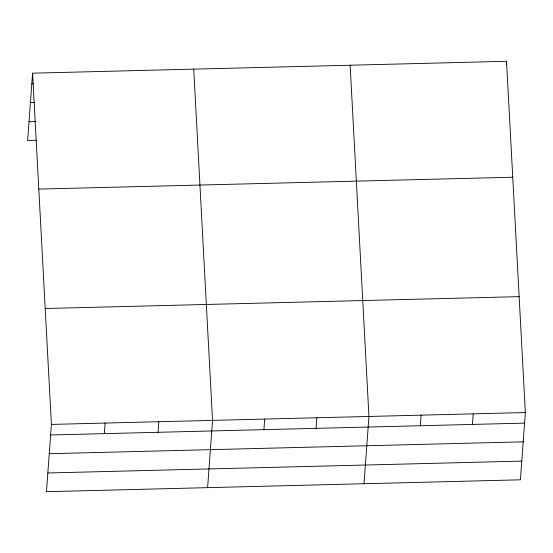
<?xml version="1.0" encoding="UTF-8"?>
<svg xmlns="http://www.w3.org/2000/svg" width="553" height="553" viewBox="0 0 553 553"><rect width="100%" height="100%" fill="white"/><g stroke="black" fill="none" stroke-linecap="round" stroke-linejoin="round"><path stroke-width="0.83" d="M32.592 73.183L51.408 424.414L46.466 491.693L520.408 479.817L525.35 412.538L506.534 61.307L32.592 73.183L27.65 140.462L36.173 140.248M104.344 433.649L105.125 423.066M158.061 432.301L158.835 421.725M207.61 487.656L212.546 420.377L193.73 69.146M263.905 429.646L264.68 419.07M316.04 428.34L316.814 417.764M364.005 483.737L368.948 416.457L350.132 65.226M420.308 425.734L421.082 415.151M472.442 424.428L473.216 413.844M506.292 64.563L506.534 61.307M31.811 83.759L33.519 83.717M30.443 102.471L34.701 102.36M29.026 121.75L35.848 121.577M38.8 189.085L512.742 177.216M45.201 308.505L519.143 296.636M51.408 424.414L525.35 412.538M50.634 434.99L524.576 423.121M49.258 453.702L523.2 441.833M47.841 472.981L521.783 461.112"/></g></svg>
